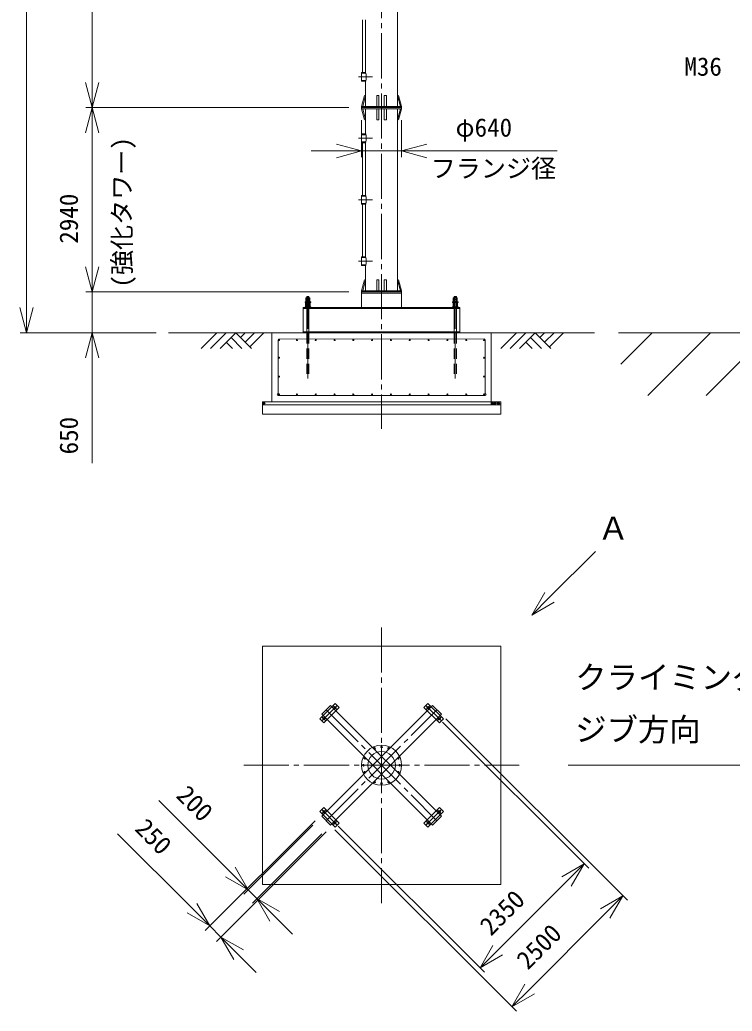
# Model space of a CAD drawing. Units: millimetres, scale not verified. Extents: x -26129 to 8851, y -24624 to 27521.
# Drawn here: x -25719 to -14362, y -21283 to -5475 of the extents above; entities that cross this region are included whole.
import ezdxf
from ezdxf.enums import TextEntityAlignment as Align

# ---------------------------------------------------------------- set-up
doc = ezdxf.new("R2010")
doc.units = ezdxf.units.MM
doc.header["$LTSCALE"] = 80
doc.linetypes.add('CHAIN2', pattern=[12, 9, -1, 1, -1])
doc.linetypes.add('DASHED2', pattern=[3, 2, -1])
for name, color, linetype, lineweight in [('0-4_05 寸法', 7, 'Continuous', 18), ('0-5_10 当社外形線', 3, 'Continuous', 18), ('0-6_12 当社中心線', 3, 'CHAIN2', 18), ('0-8_20 躯体・土木、外形線', 1, 'Continuous', 18), ('0-9_32 関連中心線', 6, 'CHAIN2', 18), ('0-A_30 関連外形線', 6, 'Continuous', 18), ('0-B_33 関連破線', 6, 'DASHED2', 18)]:
    doc.layers.add(name, color=color, linetype=linetype, lineweight=lineweight)
doc.styles.add('ＭＳ ゴシック', font='')
doc.styles.get('ＭＳ ゴシック').set_extended_font_data('MS Gothic')

msp = doc.modelspace()

# ---------------------------------------------------------------- linework, layer by layer
at = {"layer": '0-4_05 寸法'}
for p, q in [((-25611.61, 3470.54), (-25611.61, -10064.43)), ((-24564.55, -6474.43), (-24564.55, 1545.57)), ((-24564.55, -6874.43), (-24564.55, -6474.43)), ((-20471.74, -6874.43), (-24664.55, -6874.43)), ((-20471.74, -6874.43), (-24664.55, -6874.43)), ((-24564.55, -6874.43), (-24564.55, -7274.43)), ((-20271.74, -7074.43), (-20271.74, -7666.5)), ((-19631.74, -7074.43), (-19631.74, -7666.5)), ((-24564.55, -9414.43), (-24564.55, -7274.43)), ((-20671.74, -7566.5), (-21071.74, -7566.5)), ((-20271.74, -7566.5), (-20671.74, -7566.5)), ((-20271.74, -7566.5), (-19631.74, -7566.5)), ((-19631.74, -7566.5), (-19231.74, -7566.5)), ((-19231.74, -7566.5), (-17151.74, -7566.5)), ((-24564.55, -9414.43), (-24564.55, -9014.43)), ((-24564.55, -9814.43), (-24564.55, -9414.43)), ((-24564.55, -9814.43), (-24564.55, -9414.43)), ((-20471.74, -9814.43), (-24664.55, -9814.43)), ((-20471.74, -9814.43), (-24664.55, -9814.43)), ((-24564.55, -9814.43), (-24564.55, -10464.43)), ((-25611.61, -10464.43), (-25611.61, -10064.43)), ((-23547.03, -10464.43), (-25711.61, -10464.43)), ((-23547.03, -10464.43), (-24664.55, -10464.43)), ((-24564.55, -10464.43), (-24564.55, -10864.43)), ((-24564.55, -10864.43), (-24564.55, -12544.43)), ((-18979.47, -16671.61), (-16649.59, -19001.49)), ((-18926.43, -16618.58), (-16032.35, -19512.66)), ((-22362.03, -19064.23), (-23502.83, -17923.43)), ((-21012.4, -18244.92), (-22761.39, -19993.91)), ((-21047.75, -18315.63), (-22149.9, -19417.78)), ((-20641.17, -18333.31), (-18311.29, -20663.19)), ((-22973.52, -19640.36), (-24161.46, -18452.42)), ((-20835.62, -18421.7), (-22584.61, -20170.69)), ((-20906.33, -18457.06), (-22008.48, -19559.2)), ((-20696.31, -18388.46), (-17802.23, -21282.54)), ((-16720.3, -18930.78), (-17003.15, -19213.62)), ((-22079.19, -19347.07), (-22362.03, -19064.23)), ((-17003.15, -19213.62), (-18099.16, -20309.63)), ((-21937.77, -19488.49), (-22079.19, -19347.07)), ((-16103.06, -19441.95), (-16385.9, -19724.79)), ((-21937.77, -19488.49), (-21654.93, -19771.33)), ((-22690.68, -19923.2), (-22973.52, -19640.36)), ((-17590.1, -20928.99), (-16385.9, -19724.79)), ((-21654.93, -19771.33), (-21372.08, -20054.18)), ((-22513.9, -20099.98), (-22690.68, -19923.2)), ((-22513.9, -20099.98), (-22231.06, -20382.82)), ((-22231.06, -20382.82), (-21948.22, -20665.66)), ((-18382, -20592.48), (-18099.16, -20309.63)), ((-17872.94, -21211.83), (-17590.1, -20928.99))]:
    msp.add_line(p, q, dxfattribs=at)
for points in [[(-24457.37, -6474.43), (-24564.55, -6874.43), (-24671.73, -6474.43)], [(-24671.73, -7274.43), (-24564.55, -6874.43), (-24457.37, -7274.43)], [(-20671.74, -7459.32), (-20271.74, -7566.5), (-20671.74, -7673.68)], [(-19231.74, -7673.68), (-19631.74, -7566.5), (-19231.74, -7459.32)], [(-24457.37, -9414.43), (-24564.55, -9814.43), (-24671.73, -9414.43)], [(-24457.37, -9414.43), (-24564.55, -9814.43), (-24671.73, -9414.43)], [(-25504.43, -10064.43), (-25611.61, -10464.43), (-25718.79, -10064.43)], [(-24671.73, -10864.43), (-24564.55, -10464.43), (-24457.37, -10864.43)], [(-17556.76, -14966.07), (-17273.92, -14683.23), (-16541.7, -13951.01)], [(-17198.13, -14759.01), (-17556.76, -14966.07), (-17349.71, -14607.44)], [(-13114.69, -17361.04), (-13514.69, -17361.04), (-16976.5, -17361.04)], [(-17078.93, -19137.83), (-16720.3, -18930.78), (-16927.36, -19289.41)], [(-22286.25, -18988.44), (-22079.19, -19347.07), (-22437.82, -19140.01)], [(-16461.69, -19649.01), (-16103.06, -19441.95), (-16310.12, -19800.58)], [(-22897.73, -19564.57), (-22690.68, -19923.2), (-23049.31, -19716.15)], [(-21730.71, -19847.12), (-21937.77, -19488.49), (-21579.14, -19695.55)], [(-22306.85, -20458.61), (-22513.9, -20099.98), (-22155.27, -20307.03)], [(-18023.37, -20385.42), (-18382, -20592.48), (-18174.95, -20233.85)], [(-17514.31, -21004.78), (-17872.94, -21211.83), (-17665.89, -20853.2)]]:
    msp.add_lwpolyline(points, dxfattribs=at)
at = {"layer": '0-5_10 当社外形線'}
for p, q in [((-19697.74, -3953.95), (-19697.74, -6855.43)), ((-20255.74, -6315.54), (-20255.74, -5475.2)), ((-20205.74, -6314.89), (-20205.74, -5475.37)), ((-20270.74, -6326.53), (-20207.95, -6326.53)), ((-20270.74, -6442.33), (-20206.56, -6442.33)), ((-20270.74, -6454.33), (-20206.56, -6454.33)), ((-20270.69, -6382.3), (-20270.69, -6442.31)), ((-20205.74, -6855.13), (-20205.74, -6455.1)), ((-20252.03, -6855.15), (-20206.27, -6685.16)), ((-20252.03, -6855.15), (-20206.27, -6685.16)), ((-20029.24, -6852.96), (-20029.24, -6679.43)), ((-20029.24, -6852.96), (-20029.24, -6679.43)), ((-19874.24, -6852.96), (-19874.24, -6679.43)), ((-19874.24, -6852.96), (-19874.24, -6679.43)), ((-19651.44, -6855.15), (-19697.21, -6685.16)), ((-19651.44, -6855.15), (-19697.21, -6685.16)), ((-20271.74, -6874.43), (-19631.74, -6874.43)), ((-20271.74, -6874.43), (-19631.74, -6874.43)), ((-20252.03, -6893.7), (-20206.27, -7063.69)), ((-20205.74, -6893.86), (-20205.74, -7294.28)), ((-20029.24, -6895.89), (-20029.24, -7069.43)), ((-19874.24, -6895.89), (-19874.24, -7069.43)), ((-19697.74, -6893.95), (-19697.74, -9795.43)), ((-19651.44, -6893.7), (-19697.21, -7063.69)), ((-20270.74, -7294.53), (-20206.56, -7294.53)), ((-20270.74, -7306.52), (-20206.56, -7306.52)), ((-20270.74, -7422.32), (-20207.95, -7422.32)), ((-20270.69, -7362.31), (-20270.69, -7422.31)), ((-20255.74, -7433.31), (-20255.74, -8273.65)), ((-20205.74, -7433.31), (-20205.74, -8273.48)), ((-20270.74, -8274.52), (-20206.56, -8274.52)), ((-20270.74, -8286.52), (-20206.56, -8286.52)), ((-20270.74, -8286.53), (-20207.95, -8286.53)), ((-20270.74, -8402.33), (-20207.95, -8402.33)), ((-20270.74, -8402.33), (-20206.56, -8402.33)), ((-20270.74, -8414.33), (-20206.56, -8414.33)), ((-20255.74, -9255.54), (-20255.74, -8415.2)), ((-20205.74, -9254.89), (-20205.74, -8415.37)), ((-20270.74, -9266.53), (-20207.95, -9266.53)), ((-20270.69, -9322.3), (-20270.69, -9382.31)), ((-20270.74, -9382.33), (-20206.56, -9382.33)), ((-20270.74, -9394.33), (-20206.56, -9394.33)), ((-20205.74, -9795.13), (-20205.74, -9395.1)), ((-20252.03, -9795.15), (-20206.27, -9625.16)), ((-20252.03, -9795.15), (-20206.27, -9625.16)), ((-20029.24, -9792.96), (-20029.24, -9619.43)), ((-20029.24, -9792.96), (-20029.24, -9619.43)), ((-19874.24, -9792.96), (-19874.24, -9619.43)), ((-19874.24, -9792.96), (-19874.24, -9619.43)), ((-19651.44, -9795.15), (-19697.21, -9625.16)), ((-19651.44, -9795.15), (-19697.21, -9625.16)), ((-20271.74, -9814.43), (-20271.74, -10064.42)), ((-20271.74, -9814.43), (-19631.74, -9814.43)), ((-20271.74, -9814.43), (-19631.74, -9814.43)), ((-20271.74, -9833.43), (-19631.74, -9833.43)), ((-19631.74, -9814.42), (-19631.74, -10064.42)), ((-21201.74, -10464.43), (-21201.74, -10064.43)), ((-21201.74, -10064.43), (-18701.74, -10064.43)), ((-21201.74, -10077.43), (-18701.74, -10077.43)), ((-18701.74, -10077.43), (-21201.74, -10077.43)), ((-21171.74, -9970.43), (-21081.74, -9970.43)), ((-21171.74, -9982.43), (-21081.74, -9982.43)), ((-21171.74, -10052.43), (-21081.74, -10052.43)), ((-21161.74, -10052.43), (-21161.74, -9982.43)), ((-21152.74, -10052.43), (-21152.74, -9982.43)), ((-21100.74, -10052.43), (-21100.74, -9982.43)), ((-21091.74, -10052.43), (-21091.74, -9982.43)), ((-18731.74, -9970.43), (-18821.74, -9970.43)), ((-18731.74, -9982.43), (-18821.74, -9982.43)), ((-18731.74, -10052.43), (-18821.74, -10052.43)), ((-18811.74, -10052.43), (-18811.74, -9982.43)), ((-18802.74, -10052.43), (-18802.74, -9982.43)), ((-18750.74, -10052.43), (-18750.74, -9982.43)), ((-18741.74, -10052.43), (-18741.74, -9982.43)), ((-18701.74, -10464.43), (-18701.74, -10064.43)), ((-21201.74, -10451.43), (-18701.74, -10451.43)), ((-21201.74, -10464.43), (-18701.74, -10464.43)), ((-20938.15, -16622.11), (-20690.67, -16374.63)), ((-20906.33, -16547.87), (-20764.91, -16406.45)), ((-20906.33, -18174.21), (-19138.57, -16406.45)), ((-20874.51, -16685.75), (-20627.03, -16438.27)), ((-20764.91, -16406.45), (-18997.14, -18174.21)), ((-20690.67, -16374.63), (-20627.03, -16438.27)), ((-19138.57, -16406.45), (-18997.14, -16547.87)), ((-20906.33, -16547.87), (-19138.57, -18315.64)), ((-20764.91, -18315.63), (-18997.14, -16547.87)), ((-20938.15, -16622.11), (-20874.51, -16685.75)), ((-20764.91, -18315.63), (-20906.33, -18174.21)), ((-18997.14, -18174.21), (-19138.57, -18315.64))]:
    msp.add_line(p, q, dxfattribs=at)
for points in [[(-20270.74, -6454.33), (-20270.74, -6314.53), (-20207.95, -6314.53)], [(-20271.74, -6855.26), (-20224.43, -6679.53), (-20206.17, -6684.44)], [(-20271.74, -6855.26), (-20224.43, -6679.53), (-20206.17, -6684.44)], [(-19994.24, -6852.96), (-19994.24, -6679.43), (-20029.24, -6679.43)], [(-19994.24, -6852.96), (-19994.24, -6679.43), (-20029.24, -6679.43)], [(-19909.24, -6852.96), (-19909.24, -6679.43), (-19874.24, -6679.43)], [(-19909.24, -6852.96), (-19909.24, -6679.43), (-19874.24, -6679.43)], [(-19631.74, -6874.43), (-19631.74, -6855.26), (-19679.05, -6679.53), (-19697.31, -6684.44)], [(-19631.74, -6874.43), (-19631.74, -6855.26), (-19679.05, -6679.53), (-19697.31, -6684.44)], [(-20271.74, -6874.43), (-20271.74, -6855.43), (-19631.74, -6855.43)], [(-20271.74, -6874.43), (-20271.74, -6855.43), (-19631.74, -6855.43)], [(-20271.74, -6874.43), (-20271.74, -6893.43), (-19631.74, -6893.43)], [(-20271.74, -6893.59), (-20224.43, -7069.32), (-20206.17, -7064.41)], [(-19994.24, -6895.89), (-19994.24, -7069.43), (-20029.24, -7069.43)], [(-19909.24, -6895.89), (-19909.24, -7069.43), (-19874.24, -7069.43)], [(-19631.74, -6874.43), (-19631.74, -6893.59), (-19679.05, -7069.32), (-19697.31, -7064.41)], [(-20270.74, -7294.53), (-20270.74, -7434.33), (-20207.95, -7434.33)], [(-20270.74, -8274.52), (-20270.74, -8414.33), (-20207.95, -8414.33)], [(-20270.74, -8414.33), (-20270.74, -8274.52), (-20207.95, -8274.52)], [(-20270.74, -9394.33), (-20270.74, -9254.53), (-20207.95, -9254.53)], [(-20271.74, -9795.26), (-20224.43, -9619.53), (-20206.17, -9624.44)], [(-20271.74, -9795.26), (-20224.43, -9619.53), (-20206.17, -9624.44)], [(-19994.24, -9792.96), (-19994.24, -9619.43), (-20029.24, -9619.43)], [(-19994.24, -9792.96), (-19994.24, -9619.43), (-20029.24, -9619.43)], [(-19909.24, -9792.96), (-19909.24, -9619.43), (-19874.24, -9619.43)], [(-19909.24, -9792.96), (-19909.24, -9619.43), (-19874.24, -9619.43)], [(-19631.74, -9814.43), (-19631.74, -9795.26), (-19679.05, -9619.53), (-19697.31, -9624.44)], [(-19631.74, -9814.43), (-19631.74, -9795.26), (-19679.05, -9619.53), (-19697.31, -9624.44)], [(-20271.74, -9814.43), (-20271.74, -9795.43), (-19631.74, -9795.43)], [(-20271.74, -9814.43), (-20271.74, -9795.43), (-19631.74, -9795.43)], [(-19212.81, -16374.63), (-19276.45, -16438.27), (-19028.96, -16685.75)], [(-19212.81, -16374.63), (-18965.32, -16622.11), (-19028.96, -16685.75)], [(-20690.67, -18347.45), (-20938.15, -18099.97), (-20874.51, -18036.33)], [(-20690.67, -18347.45), (-20627.03, -18283.81), (-20874.51, -18036.33)], [(-18965.32, -18099.97), (-19028.96, -18036.33), (-19276.45, -18283.82)], [(-18965.32, -18099.97), (-19212.81, -18347.45), (-19276.45, -18283.82)]]:
    msp.add_lwpolyline(points, dxfattribs=at)
for centre, radius in [((-20694.2, -16441.8), 19.5), ((-19209.28, -16441.8), 19.5), ((-20870.98, -16618.58), 19.5), ((-19032.5, -16618.58), 19.5), ((-19951.74, -17361.04), 320), ((-19951.74, -17071.04), 13), ((-19951.74, -17361.04), 220), ((-20062.72, -17093.12), 13), ((-19840.76, -17093.12), 13), ((-20241.74, -17361.04), 13), ((-20219.66, -17250.06), 13), ((-19683.81, -17250.06), 13), ((-19661.74, -17361.04), 13), ((-20219.66, -17472.02), 13), ((-19683.81, -17472.02), 13), ((-20062.72, -17628.97), 13), ((-19951.74, -17651.04), 13), ((-19840.76, -17628.97), 13), ((-20870.98, -18103.5), 19.5), ((-19032.5, -18103.5), 19.5), ((-20694.2, -18280.28), 19.5), ((-19209.28, -18280.28), 19.5)]:
    msp.add_circle(centre, radius, dxfattribs=at)
for centre, start, end in [((-20449.14, -6384.51), 344.24652, 16.08786), ((-20449.14, -7364.34), 343.91213, 15.75348), ((-20449.14, -8344.51), 344.24652, 16.08786), ((-20449.14, -8344.34), 343.91213, 15.75348), ((-20449.14, -9324.51), 344.24652, 16.08786)]:
    msp.add_arc(centre, 254, start, end, dxfattribs=at)
at = {"layer": '0-6_12 当社中心線'}
for p, q in [((-19951.74, 5830.55), (-19951.74, -11997.24)), ((-20320.35, -6384.43), (-20095.61, -6384.43)), ((-20320.35, -7364.43), (-20095.61, -7364.43)), ((-20320.35, -8344.43), (-20095.61, -8344.43)), ((-20320.35, -9324.43), (-20095.61, -9324.43)), ((-21126.74, -9925.93), (-21126.74, -10402.43)), ((-18776.74, -9925.93), (-18776.74, -10402.43)), ((-21171.74, -9982.43), (-21171.74, -9970.43)), ((-21171.74, -10064.43), (-21171.74, -10052.43)), ((-21081.74, -9982.43), (-21081.74, -9970.43)), ((-21081.74, -10064.43), (-21081.74, -10052.43)), ((-18821.74, -9982.43), (-18821.74, -9970.43)), ((-18821.74, -10064.43), (-18821.74, -10052.43)), ((-18731.74, -9982.43), (-18731.74, -9970.43)), ((-18731.74, -10064.43), (-18731.74, -10052.43)), ((-19951.74, -15164.43), (-19951.74, -19557.66)), ((-20906.33, -16653.93), (-20658.85, -16406.45)), ((-20720.72, -16415.29), (-20667.68, -16468.32)), ((-19244.63, -16406.45), (-18997.14, -16653.93)), ((-19182.76, -16415.29), (-19235.79, -16468.32)), ((-20897.49, -16592.06), (-20844.46, -16645.09)), ((-20835.62, -16477.16), (-19067.86, -18244.92)), ((-20835.62, -18244.92), (-19067.86, -16477.16)), ((-19005.98, -16592.06), (-19059.02, -16645.1)), ((-20050.48, -17122.67), (-20074.96, -17063.56)), ((-19951.74, -17103.03), (-19951.74, -17039.05)), ((-19853, -17122.67), (-19828.52, -17063.56)), ((-22148.35, -17361.04), (-17755.12, -17361.04)), ((-20209.75, -17361.04), (-20273.73, -17361.04)), ((-20209.75, -17361.04), (-20273.73, -17361.04)), ((-20190.11, -17262.3), (-20249.22, -17237.82)), ((-19713.37, -17262.3), (-19654.26, -17237.82)), ((-19693.73, -17361.04), (-19629.75, -17361.04)), ((-19693.73, -17361.04), (-19629.75, -17361.04)), ((-20190.11, -17459.78), (-20249.22, -17484.26)), ((-19713.37, -17459.78), (-19654.26, -17484.26)), ((-20050.48, -17599.41), (-20074.96, -17658.52)), ((-19951.74, -17619.05), (-19951.74, -17683.03)), ((-19951.74, -17619.05), (-19951.74, -17683.03)), ((-19853, -17599.41), (-19828.52, -17658.52)), ((-20658.85, -18315.63), (-20906.33, -18068.15)), ((-20897.49, -18130.02), (-20844.46, -18076.99)), ((-18997.14, -18068.15), (-19244.63, -18315.63)), ((-19005.98, -18130.02), (-19059.02, -18076.99)), ((-20720.72, -18306.8), (-20667.68, -18253.76)), ((-19182.76, -18306.8), (-19235.79, -18253.76))]:
    msp.add_line(p, q, dxfattribs=at)
at = {"layer": '0-8_20 躯体・土木、外形線'}
for p, q in [((-21201.74, -10464.43), (-23347.03, -10464.43)), ((-22826.74, -10714.43), (-22576.74, -10464.43)), ((-22676.74, -10714.43), (-22426.74, -10464.43)), ((-22526.74, -10714.43), (-22276.74, -10464.43)), ((-22176.74, -10714.43), (-22351.74, -10539.43)), ((-22026.74, -10714.43), (-22276.74, -10464.43)), ((-22201.74, -10539.43), (-22126.74, -10464.43)), ((-22126.74, -10614.43), (-21976.74, -10464.43)), ((-22051.74, -10689.43), (-21826.74, -10464.43)), ((-21701.74, -10464.43), (-21701.74, -11564.43)), ((-21601.74, -11448.43), (-21601.74, -10580.43)), ((-18317.74, -10564.35), (-21585.74, -10564.43)), ((-18701.74, -10464.42), (-16556.45, -10464.42)), ((-18301.74, -11448.43), (-18301.74, -10580.35)), ((-18201.74, -11564.43), (-18201.74, -10464.43)), ((-18051.74, -10714.43), (-17801.74, -10464.43)), ((-17901.74, -10714.43), (-17651.74, -10464.43)), ((-17751.74, -10714.43), (-17501.74, -10464.43)), ((-17401.74, -10714.43), (-17576.74, -10539.43)), ((-17251.74, -10714.43), (-17501.74, -10464.43)), ((-17426.74, -10539.43), (-17351.74, -10464.43)), ((-17351.74, -10614.43), (-17201.74, -10464.43)), ((-17276.74, -10689.43), (-17051.74, -10464.43)), ((-13083.55, -10464.43), (-16172.54, -10464.43)), ((-15637.54, -10464.43), (-16137.54, -10964.43)), ((-15707.69, -11464.43), (-14707.69, -10464.43)), ((-13777.85, -10464.43), (-14777.85, -11464.43)), ((-22326.74, -10714.43), (-22426.74, -10614.43)), ((-17551.74, -10714.43), (-17651.74, -10614.43)), ((-18301.74, -11464.43), (-21601.74, -11464.43)), ((-18051.74, -11564.43), (-21851.74, -11564.43)), ((-21851.74, -11564.43), (-21851.74, -11764.43)), ((-18051.74, -11614.43), (-21851.74, -11614.43)), ((-21451.74, -11564.43), (-18451.74, -11564.43)), ((-18051.74, -11564.43), (-18051.74, -11764.43)), ((-18051.74, -11764.43), (-21851.74, -11764.43)), ((-21851.74, -15461.04), (-18051.74, -15461.04)), ((-21851.74, -15461.04), (-21851.74, -19261.04)), ((-18051.74, -15461.04), (-18051.74, -19261.04)), ((-21851.74, -19261.04), (-18051.74, -19261.04))]:
    msp.add_line(p, q, dxfattribs=at)
for centre, radius in [((-21585.74, -10580.43), 8), ((-21301.74, -10580.43), 8), ((-21301.74, -10580.43), 8), ((-21001.74, -10580.43), 8), ((-20701.74, -10580.43), 8), ((-20701.74, -10580.43), 8), ((-20401.74, -10580.43), 8), ((-20101.74, -10580.43), 8), ((-20101.74, -10580.43), 8), ((-19801.74, -10580.43), 8), ((-19501.74, -10580.43), 8), ((-19501.74, -10580.43), 8), ((-19201.74, -10580.43), 8), ((-18901.74, -10580.43), 8), ((-18901.74, -10580.43), 8), ((-18601.74, -10580.43), 8), ((-18601.74, -10580.43), 8), ((-18317.74, -10580.35), 8), ((-21585.74, -10864.43), 8), ((-18317.74, -10864.43), 8), ((-21585.74, -11164.43), 8), ((-18317.74, -11164.43), 8), ((-21585.74, -11448.43), 8), ((-21301.74, -11448.43), 8), ((-21301.74, -11448.43), 8), ((-21001.74, -11448.43), 8), ((-20701.74, -11448.43), 8), ((-20701.74, -11448.43), 8), ((-20401.74, -11448.43), 8), ((-20101.74, -11448.43), 8), ((-20101.74, -11448.43), 8), ((-19801.74, -11448.43), 8), ((-19501.74, -11448.43), 8), ((-19501.74, -11448.43), 8), ((-19201.74, -11448.43), 8), ((-18901.74, -11448.43), 8), ((-18901.74, -11448.43), 8), ((-18601.74, -11448.43), 8), ((-18601.74, -11448.43), 8), ((-18317.74, -11448.43), 8), ((-21844.17, -11569.47), 2.5), ((-21843.73, -11584.98), 2.5), ((-21842.4, -11598.27), 2.5), ((-21834.42, -11577.01), 2.5), ((-21833.53, -11590.74), 2.5), ((-21832.64, -11604.47), 2.5), ((-21826.44, -11569.92), 2.5), ((-21822, -11583.65), 2.5), ((-21821.11, -11597.83), 2.5), ((-21814.02, -11570.8), 2.5), ((-21807.81, -11588.97), 2.5), ((-18205.3, -11576.82), 2.5), ((-18204.86, -11592.33), 2.5), ((-18203.53, -11605.62), 2.5), ((-18195.55, -11584.35), 2.5), ((-18194.66, -11598.08), 2.5), ((-18193.77, -11611.82), 2.5), ((-18187.57, -11577.26), 2.5), ((-18183.13, -11591), 2.5), ((-18182.25, -11605.17), 2.5), ((-18175.15, -11578.15), 2.5), ((-18168.94, -11596.31), 2.5), ((-18155.61, -11574.28), 2.5), ((-18155.17, -11589.78), 2.5), ((-18153.84, -11603.07), 2.5), ((-18145.86, -11581.81), 2.5), ((-18144.97, -11595.54), 2.5), ((-18144.08, -11609.27), 2.5), ((-18137.88, -11574.72), 2.5), ((-18133.44, -11588.45), 2.5), ((-18132.55, -11602.63), 2.5), ((-18125.46, -11575.6), 2.5), ((-18119.25, -11593.77), 2.5), ((-18103.37, -11573), 2.5), ((-18102.93, -11588.51), 2.5), ((-18101.6, -11601.8), 2.5), ((-18093.62, -11580.53), 2.5), ((-18092.73, -11594.27), 2.5), ((-18091.84, -11608), 2.5), ((-18085.64, -11573.44), 2.5), ((-18081.2, -11587.18), 2.5), ((-18080.31, -11601.35), 2.5), ((-18073.22, -11574.33), 2.5), ((-18067.01, -11592.49), 2.5)]:
    msp.add_circle(centre, radius, dxfattribs=at)
for centre, start, end in [((-21585.74, -10580.43), 90, 180), ((-18317.74, -10580.35), 0, 90), ((-21601.74, -11448.43), 90, 270), ((-18301.74, -11448.43), 270, 90)]:
    msp.add_arc(centre, 16, start, end, dxfattribs=at)
at = {"layer": '0-9_32 関連中心線'}
for p, q in [((-21126.74, -11193.21), (-21126.74, -9884.43)), ((-18776.74, -11193.22), (-18776.74, -9884.43))]:
    msp.add_line(p, q, dxfattribs=at)
at = {"layer": '0-A_30 関連外形線'}
for p, q in [((-21144.74, -9884.43), (-21108.74, -9884.43)), ((-21144.74, -9964.43), (-21144.74, -9884.43)), ((-21142.57, -9906.43), (-21142.57, -9884.43)), ((-21110.9, -9906.43), (-21110.9, -9884.43)), ((-21108.74, -9964.43), (-21108.74, -9884.43)), ((-18758.74, -9884.43), (-18794.74, -9884.43)), ((-18794.74, -9964.43), (-18794.74, -9884.43)), ((-18792.57, -9906.43), (-18792.57, -9884.43)), ((-18760.9, -9906.43), (-18760.9, -9884.43)), ((-18758.74, -9964.43), (-18758.74, -9884.43)), ((-21144.74, -10052.43), (-21144.74, -9982.43)), ((-21144.74, -10451.43), (-21144.74, -10077.43)), ((-21108.74, -10052.43), (-21108.74, -9982.43)), ((-21108.74, -10451.43), (-21108.74, -10077.43)), ((-18794.74, -10052.43), (-18794.74, -9982.43)), ((-18794.74, -10451.43), (-18794.74, -10077.43)), ((-18758.74, -10052.43), (-18758.74, -9982.43)), ((-18758.74, -10451.43), (-18758.74, -10077.43))]:
    msp.add_line(p, q, dxfattribs=at)
for points in [[(-21158.49, -9935.43), (-21158.49, -9906.43), (-21094.99, -9906.43), (-21094.99, -9935.43)], [(-21158.49, -9964.43), (-21158.49, -9935.43), (-21094.99, -9935.43), (-21094.99, -9964.43)], [(-18744.99, -9935.43), (-18744.99, -9906.43), (-18808.49, -9906.43), (-18808.49, -9935.43)], [(-18744.99, -9964.43), (-18744.99, -9935.43), (-18808.49, -9935.43), (-18808.49, -9964.43)], [(-21159.74, -9970.43), (-21159.74, -9964.43), (-21093.74, -9964.43), (-21093.74, -9970.43)], [(-18743.74, -9970.43), (-18743.74, -9964.43), (-18809.74, -9964.43), (-18809.74, -9970.43)]]:
    msp.add_lwpolyline(points, dxfattribs=at)
at = {"layer": '0-B_33 関連破線'}
for p, q in [((-21144.74, -11118.43), (-21144.74, -10464.43)), ((-21108.74, -11118.43), (-21108.74, -10464.43)), ((-18794.74, -11118.43), (-18794.74, -10464.43)), ((-18758.74, -11118.43), (-18758.74, -10464.43))]:
    msp.add_line(p, q, dxfattribs=at)

# ---------------------------------------------------------------- texts
at = {"layer": '0-4_05 寸法', "style": 'ＭＳ ゴシック'}
for s, height, p in [('M36', 293.3, (-15124.09, -6454.51)), ('φ640', 293.3, (-18771.74, -7426.5)), ('フランジ径', 293.3, (-19168.8, -8077.47)), ('Ａ', 366.6, (-16506.39, -13873.53)), ('クライミング時', 366.6, (-16863.78, -16251.04)), ('ジブ方向', 366.6, (-16863.78, -17084.38))]:
    msp.add_text(s, height=height, dxfattribs=at).set_placement(p, align=Align.BOTTOM_LEFT)
for s, rotation, p in [('(強化タワー)', 90, (-23858.67, -9745.2)), ('2940', 90, (-24704.55, -9044.43)), ('650', 90, (-24704.55, -12404.43)), ('200', 315, (-23304.84, -17923.43)), ('250', 315, (-23963.47, -18452.42)), ('2350', 45, (-18145.12, -20157.61)), ('2500', 45, (-17558.4, -20699.3))]:
    msp.add_text(s, height=293.3, rotation=rotation, dxfattribs=at).set_placement(p, align=Align.BOTTOM_LEFT)

doc.saveas('drawing.dxf')
